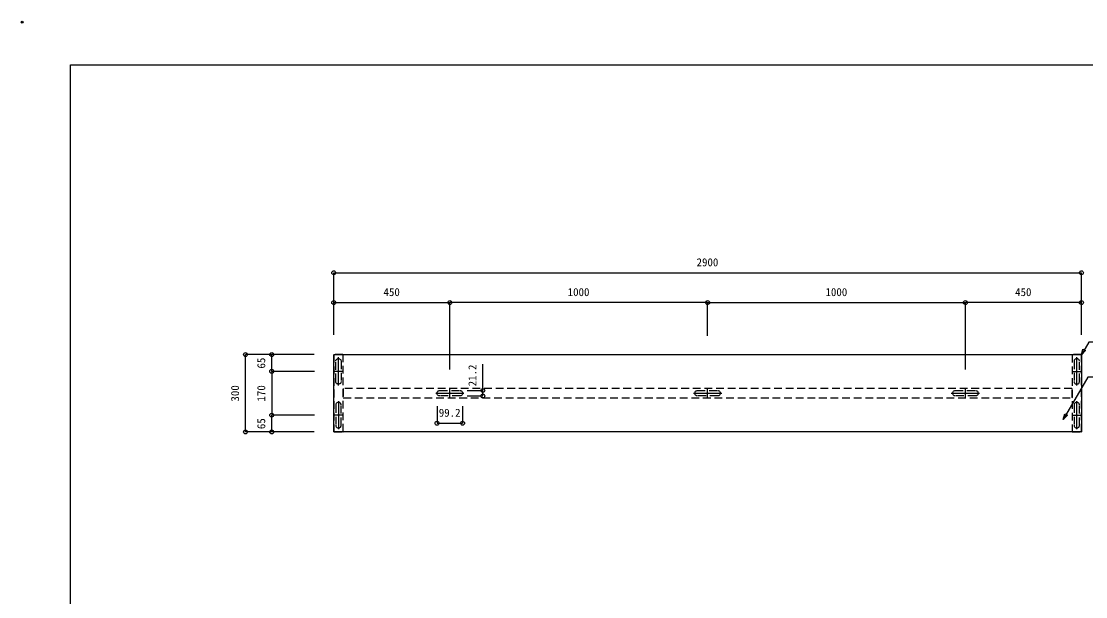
# Model space of a CAD drawing. Units: millimetres, scale not verified. Extents: x -3154 to 3154, y -2231 to 2231.
# Drawn here: x -3154 to 975, y 0 to 2231 of the extents above; entities that cross this region are included whole.
import ezdxf
from ezdxf.enums import TextEntityAlignment as Align

# ---------------------------------------------------------------- set-up
doc = ezdxf.new("R2010")
doc.units = ezdxf.units.MM
doc.header["$LTSCALE"] = 15
doc.header["$PDMODE"] = 32
doc.header["$PDSIZE"] = 7.5
doc.linetypes.add('DASHED2', pattern=[3, 2, -1])
for name, color, linetype in [('0-0', 7, 'Continuous'), ('1-0', 7, 'DASHED2'), ('2-0', 4, 'Continuous'), ('3-0', 7, 'Continuous')]:
    doc.layers.add(name, color=color, linetype=linetype)
doc.styles.add('ＭＳ ゴシック', font='')
doc.styles.get('ＭＳ ゴシック').set_extended_font_data('MS Gothic')

msp = doc.modelspace()

# ---------------------------------------------------------------- linework, layer by layer
at = {"layer": '0-0', "color": 2}
for p, q in [((-2962.5, -2062.5), (-2962.5, 2062.5)), ((-2962.5, 2062.5), (2962.5, 2062.5))]:
    msp.add_line(p, q, dxfattribs=at)
at = {"layer": '0-0'}
msp.add_point((-3150, 2227.5), dxfattribs=at)
at = {"layer": '1-0'}
for p, q in [((-1934.21, 834.87), (-1934.21, 912.87)), ((-1913.01, 912.87), (-1913.01, 834.87)), ((929.79, 912.87), (929.79, 834.87)), ((950.99, 834.87), (950.99, 912.87)), ((-1530.61, 799.47), (-1452.61, 799.47)), ((-530.61, 799.47), (-452.61, 799.47)), ((469.39, 799.47), (547.39, 799.47)), ((-1452.61, 778.27), (-1530.61, 778.27)), ((-452.61, 778.27), (-530.61, 778.27)), ((547.39, 778.27), (469.39, 778.27)), ((-1934.21, 742.87), (-1934.21, 664.87)), ((-1913.01, 664.87), (-1913.01, 742.87)), ((929.79, 742.87), (929.79, 664.87)), ((950.99, 664.87), (950.99, 742.87))]:
    msp.add_line(p, q, dxfattribs=at)
at = {"layer": '1-0', "color": 3, "linetype": 'Continuous'}
for p, q in [((-1923.61, 819.27), (-1923.61, 928.47)), ((940.39, 819.27), (940.39, 928.47)), ((-1908.01, 873.87), (-1939.21, 873.87)), ((924.79, 873.87), (955.99, 873.87)), ((-1546.21, 788.87), (-1437.01, 788.87)), ((-1491.61, 773.27), (-1491.61, 804.47)), ((-546.21, 788.87), (-437.01, 788.87)), ((-491.61, 773.27), (-491.61, 804.47)), ((453.79, 788.87), (562.99, 788.87)), ((508.39, 773.27), (508.39, 804.47)), ((-1923.61, 758.47), (-1923.61, 649.27)), ((940.39, 649.27), (940.39, 758.47)), ((-1908.01, 703.87), (-1939.21, 703.87)), ((924.79, 703.87), (955.99, 703.87))]:
    msp.add_line(p, q, dxfattribs=at)
at = {"layer": '1-0', "linetype": 'Continuous'}
for points in [[(-1940.66, 938.87), (-1941.61, 938.21), (-1940.66, 938.87)], [(-1940.66, 938.87), (957.45, 938.87), (958.39, 938.21), (958.39, 639.54), (957.45, 638.87), (-1940.66, 638.87), (-1941.61, 639.54), (-1941.61, 938.21)], [(-1934.21, 912.87), (-1934, 914.94), (-1933.4, 916.93), (-1932.42, 918.76), (-1931.1, 920.37), (-1929.5, 921.69), (-1927.66, 922.67), (-1925.68, 923.27), (-1921.54, 923.27), (-1919.55, 922.67), (-1917.72, 921.69), (-1916.11, 920.37), (-1914.79, 918.76), (-1913.81, 916.93), (-1913.21, 914.94), (-1913.01, 912.87)], [(950.99, 912.87), (950.79, 914.94), (950.19, 916.93), (949.21, 918.76), (947.89, 920.37), (946.28, 921.69), (944.45, 922.67), (942.46, 923.27), (938.32, 923.27), (936.34, 922.67), (934.5, 921.69), (932.9, 920.37), (931.58, 918.76), (930.6, 916.93), (930, 914.94), (929.79, 912.87)], [(-1913.01, 834.87), (-1913.21, 832.8), (-1913.81, 830.82), (-1914.79, 828.98), (-1916.11, 827.38), (-1917.72, 826.06), (-1919.55, 825.08), (-1921.54, 824.48), (-1925.68, 824.48), (-1927.66, 825.08), (-1929.5, 826.06), (-1931.1, 827.38), (-1932.42, 828.98), (-1933.4, 830.82), (-1934, 832.8), (-1934.21, 834.87)], [(929.79, 834.87), (930, 832.8), (930.6, 830.82), (931.58, 828.98), (932.9, 827.38), (934.5, 826.06), (936.34, 825.08), (938.32, 824.48), (942.46, 824.48), (944.45, 825.08), (946.28, 826.06), (947.89, 827.38), (949.21, 828.98), (950.19, 830.82), (950.79, 832.8), (950.99, 834.87)], [(-1530.61, 778.27), (-1532.68, 778.48), (-1534.66, 779.08), (-1536.5, 780.06), (-1538.1, 781.38), (-1539.42, 782.98), (-1540.4, 784.82), (-1541, 786.8), (-1541, 790.94), (-1540.4, 792.93), (-1539.42, 794.76), (-1538.1, 796.37), (-1536.5, 797.69), (-1534.66, 798.67), (-1532.68, 799.27), (-1530.61, 799.47)], [(-1452.61, 799.47), (-1450.54, 799.27), (-1448.55, 798.67), (-1446.72, 797.69), (-1445.11, 796.37), (-1443.79, 794.76), (-1442.81, 792.93), (-1442.21, 790.94), (-1442.21, 786.8), (-1442.81, 784.82), (-1443.79, 782.98), (-1445.11, 781.38), (-1446.72, 780.06), (-1448.55, 779.08), (-1450.54, 778.48), (-1452.61, 778.27)], [(-530.61, 778.27), (-532.68, 778.48), (-534.66, 779.08), (-536.5, 780.06), (-538.1, 781.38), (-539.42, 782.98), (-540.4, 784.82), (-541, 786.8), (-541, 790.94), (-540.4, 792.93), (-539.42, 794.76), (-538.1, 796.37), (-536.5, 797.69), (-534.66, 798.67), (-532.68, 799.27), (-530.61, 799.47)], [(-452.61, 799.47), (-450.54, 799.27), (-448.55, 798.67), (-446.72, 797.69), (-445.11, 796.37), (-443.79, 794.76), (-442.81, 792.93), (-442.21, 790.94), (-442.21, 786.8), (-442.81, 784.82), (-443.79, 782.98), (-445.11, 781.38), (-446.72, 780.06), (-448.55, 779.08), (-450.54, 778.48), (-452.61, 778.27)], [(469.39, 778.27), (467.32, 778.48), (465.34, 779.08), (463.5, 780.06), (461.9, 781.38), (460.58, 782.98), (459.6, 784.82), (459, 786.8), (459, 790.94), (459.6, 792.93), (460.58, 794.76), (461.9, 796.37), (463.5, 797.69), (465.34, 798.67), (467.32, 799.27), (469.39, 799.47)], [(547.39, 799.47), (549.46, 799.27), (551.45, 798.67), (553.28, 797.69), (554.89, 796.37), (556.21, 794.76), (557.19, 792.93), (557.79, 790.94), (557.79, 786.8), (557.19, 784.82), (556.21, 782.98), (554.89, 781.38), (553.28, 780.06), (551.45, 779.08), (549.46, 778.48), (547.39, 778.27)], [(-1913.01, 742.87), (-1913.21, 744.94), (-1913.81, 746.93), (-1914.79, 748.76), (-1916.11, 750.37), (-1917.72, 751.69), (-1919.55, 752.67), (-1921.54, 753.27), (-1925.68, 753.27), (-1927.66, 752.67), (-1929.5, 751.69), (-1931.1, 750.37), (-1932.42, 748.76), (-1933.4, 746.93), (-1934, 744.94), (-1934.21, 742.87)], [(950.99, 742.87), (950.79, 744.94), (950.19, 746.93), (949.21, 748.76), (947.89, 750.37), (946.28, 751.69), (944.45, 752.67), (942.46, 753.27), (938.32, 753.27), (936.34, 752.67), (934.5, 751.69), (932.9, 750.37), (931.58, 748.76), (930.6, 746.93), (930, 744.94), (929.79, 742.87)], [(-1934.21, 664.87), (-1934, 662.8), (-1933.4, 660.82), (-1932.42, 658.98), (-1931.1, 657.38), (-1929.5, 656.06), (-1927.66, 655.08), (-1925.68, 654.48), (-1921.54, 654.48), (-1919.55, 655.08), (-1917.72, 656.06), (-1916.11, 657.38), (-1914.79, 658.98), (-1913.81, 660.82), (-1913.21, 662.8), (-1913.01, 664.87)], [(929.79, 664.87), (930, 662.8), (930.6, 660.82), (931.58, 658.98), (932.9, 657.38), (934.5, 656.06), (936.34, 655.08), (938.32, 654.48), (942.46, 654.48), (944.45, 655.08), (946.28, 656.06), (947.89, 657.38), (949.21, 658.98), (950.19, 660.82), (950.79, 662.8), (950.99, 664.87)]]:
    msp.add_lwpolyline(points, dxfattribs=at)
at = {"layer": '1-0'}
for points in [[(-1941.61, 639.87), (-1940.61, 638.87), (-1906.61, 638.87), (-1905.61, 639.87), (-1905.61, 937.87), (-1906.61, 938.87), (-1940.61, 938.87), (-1941.61, 937.87)], [(922.39, 639.87), (923.39, 638.87), (957.39, 638.87), (958.39, 639.87), (958.39, 937.87), (957.39, 938.87), (923.39, 938.87), (922.39, 937.87)], [(-1904.61, 806.87), (-1905.61, 805.87), (-1905.61, 771.87), (-1904.61, 770.87), (921.39, 770.87), (922.39, 771.87), (922.39, 805.87), (921.39, 806.87)]]:
    msp.add_lwpolyline(points, close=True, dxfattribs=at)
at = {"layer": '2-0'}
for p, q in [((-1941.61, 1015.07), (-1941.61, 1256.1)), ((-1941.61, 1256.1), (958.39, 1256.1)), ((958.39, 1015.07), (958.39, 1256.1)), ((-1941.61, 1015.07), (-1941.61, 1140.5)), ((-1941.61, 1140.5), (-1491.61, 1140.5)), ((-1491.61, 881.67), (-1491.61, 1140.5)), ((-1491.61, 1011.08), (-1491.61, 1140.5)), ((-491.61, 1140.5), (-1491.61, 1140.5)), ((-491.61, 1011.08), (-491.61, 1140.5)), ((-491.61, 1011.08), (-491.61, 1140.5)), ((-491.61, 1140.5), (508.39, 1140.5)), ((508.39, 881.67), (508.39, 1140.5)), ((958.39, 1140.5), (508.39, 1140.5)), ((508.39, 1011.08), (508.39, 1140.5)), ((958.39, 1015.07), (958.39, 1140.5)), ((-2067.8, 938.87), (-2283.95, 938.87)), ((-2283.95, 638.87), (-2283.95, 938.87)), ((-2017.86, 938.87), (-2182.34, 938.87)), ((-2182.34, 873.87), (-2182.34, 938.87)), ((-2066.4, 873.87), (-2182.34, 873.87)), ((-2182.34, 873.87), (-2182.34, 703.87)), ((-2016.4, 873.87), (-2182.34, 873.87)), ((-1363.35, 778.27), (-1363.35, 901.26)), ((-1423.84, 799.47), (-1363.35, 799.47)), ((-1363.35, 778.27), (-1363.35, 799.47)), ((-1423.84, 778.27), (-1363.35, 778.27)), ((-2066.4, 703.87), (-2182.34, 703.87)), ((-2182.34, 638.87), (-2182.34, 703.87)), ((-2016.4, 703.87), (-2182.34, 703.87)), ((-1541.21, 738.94), (-1541.21, 672.71)), ((-1442.01, 738.94), (-1442.01, 672.71)), ((-1541.21, 672.71), (-1442.01, 672.71)), ((-2095, 638.87), (-2283.95, 638.87)), ((-2017.8, 638.87), (-2182.34, 638.87))]:
    msp.add_line(p, q, dxfattribs=at)
for centre in [(-1941.61, 1256.1), (958.39, 1256.1), (-1941.61, 1140.5), (-1491.61, 1140.5), (-1491.61, 1140.5), (-491.61, 1140.5), (-491.61, 1140.5), (508.39, 1140.5), (508.39, 1140.5), (958.39, 1140.5), (-2283.95, 938.87), (-2182.34, 938.87), (-2182.34, 873.87), (-2182.34, 873.87), (-1363.35, 799.47), (-1363.35, 778.27), (-2182.34, 703.87), (-2182.34, 703.87), (-1541.21, 672.71), (-1442.01, 672.71), (-2283.95, 638.87), (-2182.34, 638.87)]:
    msp.add_circle(centre, 7.5, dxfattribs=at)
at = {"layer": '3-0', "color": 3}
for points in [[(1120.5, 986.9), (986.7, 986.9), (958.39, 937.87)], [(1120.5, 851.48), (983.09, 851.48), (888.08, 686.92)]]:
    msp.add_lwpolyline(points, dxfattribs=at)
for points in [[(974.87, 954.35), (958.39, 937.87), (964.42, 960.38)], [(904.56, 703.4), (888.08, 686.92), (894.11, 709.43)]]:
    msp.add_lwpolyline(points, close=True, dxfattribs=at)

# ---------------------------------------------------------------- texts
at = {"layer": '2-0', "style": 'ＭＳ ゴシック'}
for s, p in [('2900', (-534.36, 1271.98)), ('450', (-1748.78, 1156.38)), ('1000', (-1034.36, 1156.38)), ('1000', (-34.36, 1156.38)), ('450', (701.22, 1156.38)), ('99.2', (-1534.36, 688.59))]:
    msp.add_text(s, height=31.04, dxfattribs=at).set_placement(p, align=Align.BOTTOM_LEFT)
for s, p in [('65', (-2198.21, 884.78)), ('21.2', (-1379.22, 815.74)), ('300', (-2299.82, 756.7)), ('170', (-2198.21, 756.7)), ('65', (-2198.21, 649.78))]:
    msp.add_text(s, height=31.04, rotation=90, dxfattribs=at).set_placement(p, align=Align.BOTTOM_LEFT)

doc.saveas('drawing.dxf')
